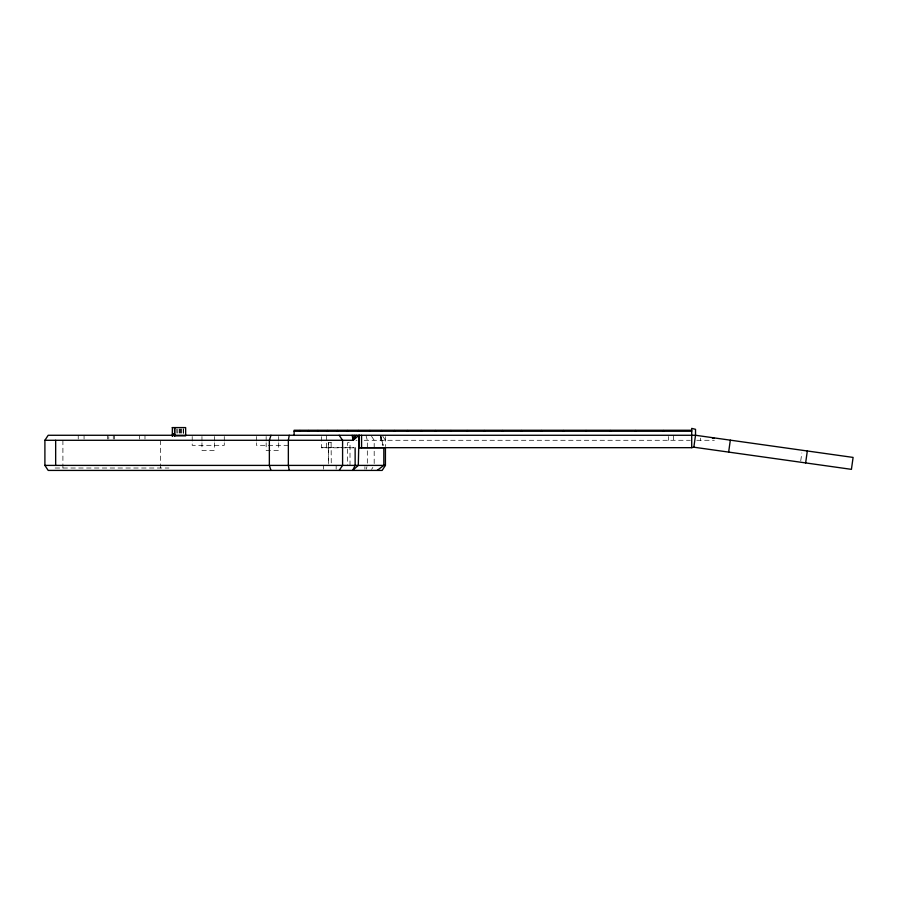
<?xml version="1.0" encoding="UTF-8"?>
<svg xmlns="http://www.w3.org/2000/svg" width="898" height="898" viewBox="0 0 898 898"><rect width="100%" height="100%" fill="white"/><g stroke="black" fill="none" stroke-linecap="round" stroke-linejoin="round"><path stroke-width="0.67" stroke-dasharray="4.49 3.37" d="M800.735 460.876L801.847 452.918M366.294 469.16L366.968 466.657M371.559 469.418L372.872 467.409M356.023 440.289L357 440.289M364.218 440.289L690.304 440.289M696.781 440.289L714.348 440.289M331.261 442.658L328.5 442.658L328.5 464.041M288.471 445.318L256.401 445.318L256.401 442.804M321.417 447.675L353.857 447.675M353.98 447.821L321.428 447.821L321.417 436.653M55.137 468.015L168.947 468.015M382.806 436.282L385.422 440.289M371.559 436.282L374.185 440.289L374.185 464.008M383.109 445.318L380.606 435.272M365.946 435.272L367.316 440.289L367.316 464.008M380.932 436.529L383.177 445.318M380.831 436.529L382.425 445.318M700.541 438.134L700.541 440.289M673.41 435.272L673.41 440.289M668.393 436.529L668.393 440.289M385.388 436.653L385.388 446.295M380.404 436.529L380.404 440.289M364.914 466.657L364.914 469.16M350.007 465.4L350.007 442.658L347.605 442.658L347.605 465.4M336.155 465.4L336.155 469.16M331.104 442.658L331.261 464.041M328.657 442.658L328.657 464.041M326.434 435.272L326.445 447.821M323.606 465.4L323.606 469.16M278.706 436.529L278.706 441.547M278.706 442.804L278.706 450.336L266.156 450.336L266.156 442.804M266.156 436.529L266.156 441.547M256.401 436.529L256.401 441.547M224.276 436.529L224.276 441.547M224.276 442.804L224.276 445.318L192.206 445.318L192.206 442.804M214.521 436.529L214.521 441.547M214.521 442.804L214.521 450.336L201.96 450.336L201.96 442.804M201.96 436.529L201.96 441.547M192.206 436.529L192.206 441.547M183.473 428.963L183.473 433.094M183.338 428.963L183.338 433.094M183.181 428.963L183.181 433.094M181.149 428.963L181.149 433.094M181.003 428.963L181.003 433.094M180.049 428.963L180.049 433.094M179.465 428.963L179.465 433.094M177.86 428.963L177.86 433.094M176.749 428.963L176.895 433.094M160.506 440.289L160.506 468.015M144.982 435.272L144.982 439.043M139.549 435.272L139.549 439.043M114.641 435.272L114.641 439.043M113.283 435.272L113.283 439.043M108.77 436.529L108.77 439.043M107.412 435.272L107.412 439.043M84.064 435.272L84.064 439.043M78.227 435.272L78.227 439.043M62.905 440.289L62.905 468.015"/><path stroke-width="1.35" d="M691.707 447.675L693.84 447.204L695.523 435.272L695.523 429.323L691.707 428.38L691.707 447.675L359.065 447.675M728.648 452.098L730.321 440.166M805.641 462.919L807.313 450.987M289.246 435.272L288.348 440.289L288.348 465.4L289.246 470.417M385.422 447.271L385.422 465.4L382.144 470.417L48.178 470.417L44.9 465.4L44.9 440.289L353.161 440.289L354.16 435.272M270.971 435.272L269.355 440.289L269.355 465.4L270.971 470.417M352.151 435.272L353.161 440.289L356.169 435.272M44.9 440.289L48.178 435.272L695.523 435.272L853.1 457.419L851.427 469.351L693.84 447.204M339.141 470.417L342.587 465.4L342.587 440.289L339.141 435.272M714.011 438.213L712.484 438.213L713.091 437.741M353.161 440.289L358.976 435.272L358.313 465.4L352.622 470.417L355.137 465.4L355.137 447.821M377.16 470.417L383.816 465.4L383.816 447.821L359.29 447.821L359.29 435.272M172.248 427.583L185.65 427.583L185.65 435.856L174.571 435.856L174.571 427.583M691.707 430.254L663.532 430.254L663.532 431.253M294.117 431.253L691.707 431.253M172.865 435.856L172.248 435.856L172.394 427.583M44.9 465.4L385.422 465.4M662.904 431.253L662.904 430.254L636.121 430.254L636.121 431.253M635.503 431.253L635.503 430.254L610.494 430.254L610.494 431.253M609.877 431.253L609.877 430.254L586.338 430.254L586.338 431.253M585.709 431.253L585.709 430.254L563.517 430.254L563.517 431.253M562.9 431.253L562.9 430.254L541.988 430.254L541.988 431.253M541.371 431.253L541.371 430.254L521.693 430.254L521.693 431.253M521.065 431.253L521.065 430.254L502.543 430.254L502.543 431.253M501.926 431.253L501.926 430.254L484.471 430.254L484.471 431.253M483.854 431.253L483.854 430.254L467.398 430.254L467.398 431.253M466.78 431.253L466.78 430.254L451.256 430.254L451.256 431.253M450.628 431.253L450.628 430.254L435.945 430.254L435.945 431.253M435.328 431.253L435.328 430.254L421.454 430.254L421.454 431.253M420.825 431.253L420.825 430.254L407.67 430.254L407.67 431.253M407.052 431.253L407.052 430.254L394.581 430.254L394.581 431.253M393.953 431.253L393.953 430.254L382.121 430.254L382.121 431.253M381.504 431.253L381.504 430.254L370.257 430.254L370.257 431.253M369.639 431.253L369.639 430.254L358.931 430.254L358.931 431.253M361.568 435.272L361.568 447.675M358.302 431.253L358.302 430.254L348.11 430.254L348.11 431.253M347.481 431.253L347.481 430.254L337.738 430.254L337.738 431.253M337.12 431.253L337.12 430.254L327.804 430.254L327.804 431.253M327.175 431.253L327.175 430.254L318.262 430.254L318.262 431.253M317.634 431.253L317.634 430.254L309.08 430.254L309.08 431.253M308.463 431.253L308.463 430.254L300.246 430.254L300.246 431.253M299.618 431.253L299.618 430.254L294.117 430.254L294.117 435.272M174.717 427.583L174.717 435.856M55.665 440.289L55.665 465.4M172.394 436.26A135.149 5.657 90 0 1 174.571 436.26"/></g></svg>
